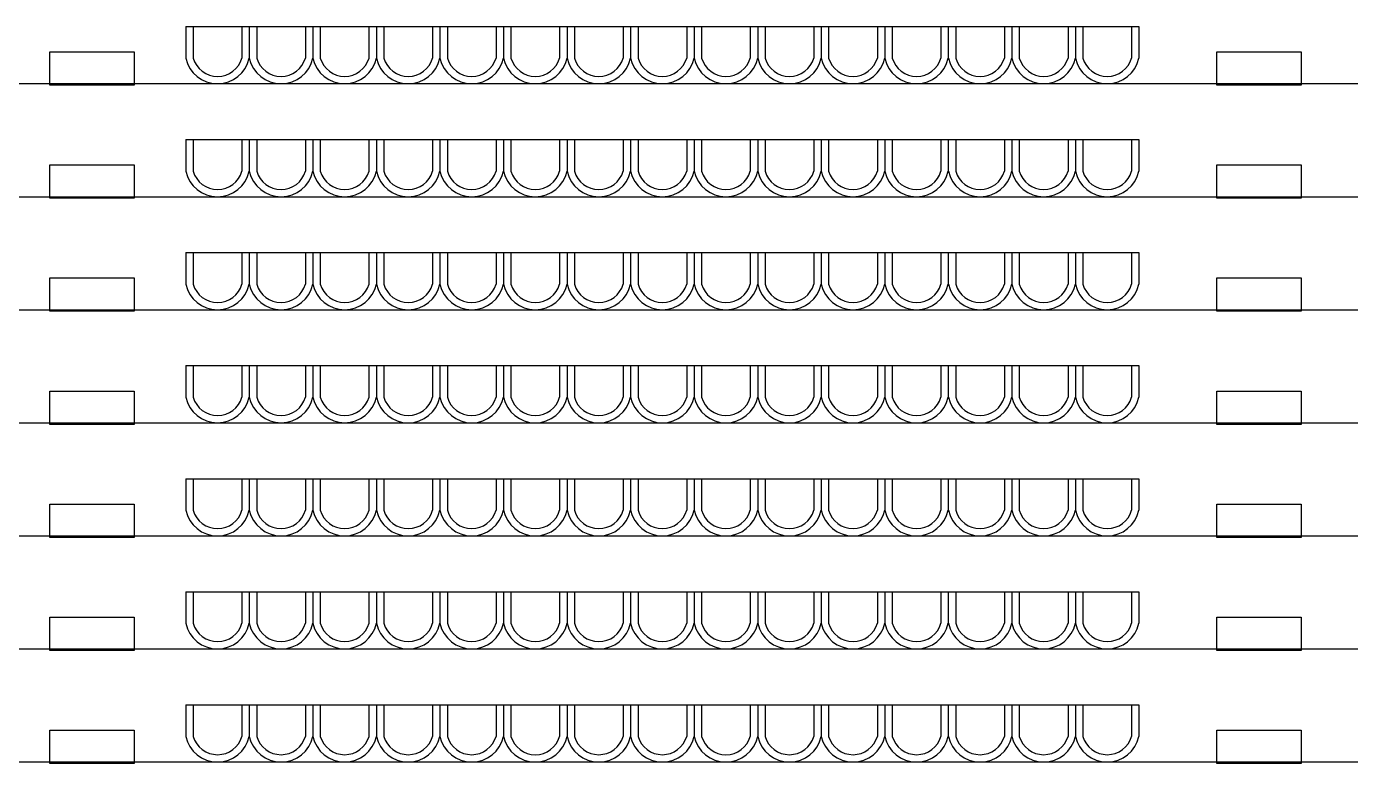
# Model space of a CAD drawing. Header units: millimetres. Extents: x -17017 to 2697, y 1903 to 18260.
# Drawn here: x -16953.981 to -16951.481, y 18227.693 to 18229.086 of the extents above; entities that cross this region are included whole.
import ezdxf

# ---------------------------------------------------------------- set-up
doc = ezdxf.new("R2010")
doc.units = ezdxf.units.MM
doc.layers.add('1', color=7, linetype='Continuous')

msp = doc.modelspace()

# ---------------------------------------------------------------- linework, layer by layer
at = {"layer": '1'}
for p, q in [((-16953.6803, 18229.0855), (-16953.6803, 18229.0258)), ((-16953.6803, 18229.0855), (-16953.6803, 18229.0259)), ((-16953.6803, 18229.0855), (-16953.3203, 18229.0855)), ((-16953.6663, 18229.0855), (-16953.6663, 18229.0259)), ((-16953.5743, 18229.0855), (-16953.5743, 18229.0259)), ((-16953.5603, 18229.0855), (-16953.5603, 18229.0258)), ((-16953.5603, 18229.0855), (-16953.5603, 18229.0259)), ((-16953.5463, 18229.0855), (-16953.5463, 18229.0259)), ((-16953.4543, 18229.0855), (-16953.4543, 18229.0259)), ((-16953.4403, 18229.0855), (-16953.4403, 18229.0259)), ((-16953.4403, 18229.0855), (-16953.4403, 18229.0259)), ((-16953.4263, 18229.0855), (-16953.4263, 18229.0259)), ((-16953.3343, 18229.0855), (-16953.3343, 18229.0259)), ((-16953.3203, 18229.0855), (-16953.3203, 18229.0259)), ((-16953.3203, 18229.0855), (-16953.3203, 18229.0258)), ((-16953.3203, 18229.0855), (-16953.2003, 18229.0855)), ((-16953.3063, 18229.0855), (-16953.3063, 18229.0258)), ((-16953.2143, 18229.0855), (-16953.2143, 18229.0258)), ((-16953.2003, 18229.0855), (-16953.2003, 18229.0258)), ((-16953.2003, 18229.0855), (-16953.2003, 18229.0258)), ((-16953.2003, 18229.0855), (-16953.0803, 18229.0855)), ((-16953.1863, 18229.0855), (-16953.1863, 18229.0258)), ((-16953.0943, 18229.0855), (-16953.0943, 18229.0258)), ((-16953.0803, 18229.0855), (-16953.0803, 18229.0258)), ((-16953.0803, 18229.0855), (-16953.0803, 18229.0258)), ((-16953.0803, 18229.0855), (-16952.9603, 18229.0855)), ((-16953.0663, 18229.0855), (-16953.0663, 18229.0258)), ((-16952.9743, 18229.0855), (-16952.9743, 18229.0258)), ((-16952.9603, 18229.0855), (-16952.9603, 18229.0258)), ((-16952.9603, 18229.0855), (-16952.9603, 18229.0258)), ((-16952.9603, 18229.0855), (-16952.7203, 18229.0855)), ((-16952.9463, 18229.0855), (-16952.9463, 18229.0258)), ((-16952.8543, 18229.0855), (-16952.8543, 18229.0258)), ((-16952.8403, 18229.0855), (-16952.8403, 18229.0258)), ((-16952.8403, 18229.0855), (-16952.8403, 18229.0258)), ((-16952.8263, 18229.0855), (-16952.8263, 18229.0258)), ((-16952.7343, 18229.0855), (-16952.7343, 18229.0258)), ((-16952.7203, 18229.0855), (-16952.7203, 18229.0258)), ((-16952.7203, 18229.0855), (-16952.7203, 18229.0258)), ((-16952.7203, 18229.0855), (-16952.6003, 18229.0855)), ((-16952.7063, 18229.0855), (-16952.7063, 18229.0258)), ((-16952.6143, 18229.0855), (-16952.6143, 18229.0258)), ((-16952.6003, 18229.0855), (-16952.6003, 18229.0258)), ((-16952.6003, 18229.0855), (-16952.6003, 18229.0258)), ((-16952.6003, 18229.0855), (-16952.4803, 18229.0855)), ((-16952.5863, 18229.0855), (-16952.5863, 18229.0258)), ((-16952.4943, 18229.0855), (-16952.4943, 18229.0258)), ((-16952.4803, 18229.0855), (-16952.4803, 18229.0258)), ((-16952.4803, 18229.0855), (-16952.4803, 18229.0258)), ((-16952.4803, 18229.0855), (-16951.8803, 18229.0855)), ((-16952.4663, 18229.0855), (-16952.4663, 18229.0258)), ((-16952.3743, 18229.0855), (-16952.3743, 18229.0258)), ((-16952.3603, 18229.0855), (-16952.3603, 18229.0258)), ((-16952.3603, 18229.0855), (-16952.3603, 18229.0258)), ((-16952.3463, 18229.0855), (-16952.3463, 18229.0258)), ((-16952.2543, 18229.0855), (-16952.2543, 18229.0258)), ((-16952.2403, 18229.0855), (-16952.2403, 18229.0258)), ((-16952.2403, 18229.0855), (-16952.2403, 18229.0258)), ((-16952.2263, 18229.0855), (-16952.2263, 18229.0258)), ((-16952.1343, 18229.0855), (-16952.1343, 18229.0258)), ((-16952.1203, 18229.0855), (-16952.1203, 18229.0258)), ((-16952.1203, 18229.0855), (-16952.1203, 18229.0258)), ((-16952.1063, 18229.0855), (-16952.1063, 18229.0258)), ((-16952.0143, 18229.0855), (-16952.0143, 18229.0258)), ((-16952.0003, 18229.0855), (-16952.0003, 18229.0258)), ((-16952.0003, 18229.0855), (-16952.0003, 18229.0258)), ((-16951.9863, 18229.0855), (-16951.9863, 18229.0258)), ((-16951.8943, 18229.0855), (-16951.8943, 18229.0258)), ((-16951.8803, 18229.0855), (-16951.8803, 18229.0258)), ((-16955.3476, 18228.9775), (-16946.7206, 18228.9775)), ((-16953.6803, 18228.872), (-16953.6803, 18228.8123)), ((-16953.6803, 18228.872), (-16953.6803, 18228.8123)), ((-16953.6803, 18228.872), (-16953.3203, 18228.872)), ((-16953.6663, 18228.872), (-16953.6663, 18228.8123)), ((-16953.5743, 18228.872), (-16953.5743, 18228.8123)), ((-16953.5603, 18228.872), (-16953.5603, 18228.8123)), ((-16953.5603, 18228.872), (-16953.5603, 18228.8123)), ((-16953.5463, 18228.872), (-16953.5463, 18228.8123)), ((-16953.4543, 18228.872), (-16953.4543, 18228.8123)), ((-16953.4403, 18228.872), (-16953.4403, 18228.8123)), ((-16953.4403, 18228.872), (-16953.4403, 18228.8123)), ((-16953.4263, 18228.872), (-16953.4263, 18228.8123)), ((-16953.3343, 18228.872), (-16953.3343, 18228.8123)), ((-16953.3203, 18228.872), (-16953.3203, 18228.8123)), ((-16953.3203, 18228.872), (-16953.3203, 18228.8123)), ((-16953.3203, 18228.872), (-16953.2003, 18228.872)), ((-16953.3063, 18228.872), (-16953.3063, 18228.8123)), ((-16953.2143, 18228.872), (-16953.2143, 18228.8123)), ((-16953.2003, 18228.872), (-16953.2003, 18228.8123)), ((-16953.2003, 18228.872), (-16953.2003, 18228.8123)), ((-16953.2003, 18228.8719), (-16953.0803, 18228.8719)), ((-16953.1863, 18228.8719), (-16953.1863, 18228.8123)), ((-16953.0943, 18228.8719), (-16953.0943, 18228.8123)), ((-16953.0803, 18228.872), (-16953.0803, 18228.8123)), ((-16953.0803, 18228.8719), (-16953.0803, 18228.8123)), ((-16953.0803, 18228.8719), (-16952.9603, 18228.8719)), ((-16953.0663, 18228.8719), (-16953.0663, 18228.8123)), ((-16952.9743, 18228.8719), (-16952.9743, 18228.8123)), ((-16952.9603, 18228.872), (-16952.9603, 18228.8123)), ((-16952.9603, 18228.8719), (-16952.9603, 18228.8123)), ((-16952.9603, 18228.8719), (-16952.7203, 18228.8719)), ((-16952.9463, 18228.8719), (-16952.9463, 18228.8123)), ((-16952.8543, 18228.8719), (-16952.8543, 18228.8123)), ((-16952.8403, 18228.872), (-16952.8403, 18228.8123)), ((-16952.8403, 18228.872), (-16952.8403, 18228.8123)), ((-16952.8263, 18228.8719), (-16952.8263, 18228.8123)), ((-16952.7343, 18228.8719), (-16952.7343, 18228.8123)), ((-16952.7203, 18228.872), (-16952.7203, 18228.8123)), ((-16952.7203, 18228.8719), (-16952.7203, 18228.8123)), ((-16952.7203, 18228.8719), (-16952.6003, 18228.8719)), ((-16952.7063, 18228.8719), (-16952.7063, 18228.8123)), ((-16952.6143, 18228.8719), (-16952.6143, 18228.8123)), ((-16952.6003, 18228.872), (-16952.6003, 18228.8123)), ((-16952.6003, 18228.8719), (-16952.6003, 18228.8123)), ((-16952.6003, 18228.8719), (-16952.4803, 18228.8719)), ((-16952.5863, 18228.8719), (-16952.5863, 18228.8123)), ((-16952.4943, 18228.8719), (-16952.4943, 18228.8123)), ((-16952.4803, 18228.872), (-16952.4803, 18228.8123)), ((-16952.4803, 18228.872), (-16952.4803, 18228.8123)), ((-16952.4803, 18228.872), (-16951.8803, 18228.872)), ((-16952.4663, 18228.872), (-16952.4663, 18228.8123)), ((-16952.3743, 18228.872), (-16952.3743, 18228.8123)), ((-16952.3603, 18228.872), (-16952.3603, 18228.8123)), ((-16952.3603, 18228.872), (-16952.3603, 18228.8123)), ((-16952.3463, 18228.872), (-16952.3463, 18228.8123)), ((-16952.2543, 18228.872), (-16952.2543, 18228.8123)), ((-16952.2403, 18228.872), (-16952.2403, 18228.8123)), ((-16952.2403, 18228.872), (-16952.2403, 18228.8123)), ((-16952.2263, 18228.872), (-16952.2263, 18228.8123)), ((-16952.1343, 18228.872), (-16952.1343, 18228.8123)), ((-16952.1203, 18228.872), (-16952.1203, 18228.8123)), ((-16952.1203, 18228.872), (-16952.1203, 18228.8123)), ((-16952.1063, 18228.872), (-16952.1063, 18228.8123)), ((-16952.0143, 18228.872), (-16952.0143, 18228.8123)), ((-16952.0003, 18228.872), (-16952.0003, 18228.8123)), ((-16952.0003, 18228.872), (-16952.0003, 18228.8123)), ((-16951.9863, 18228.872), (-16951.9863, 18228.8123)), ((-16951.8943, 18228.872), (-16951.8943, 18228.8123)), ((-16951.8803, 18228.872), (-16951.8803, 18228.8123)), ((-16955.3476, 18228.764), (-16946.7206, 18228.764)), ((-16953.6803, 18228.6585), (-16953.6803, 18228.5988)), ((-16953.6803, 18228.6584), (-16953.6803, 18228.5988)), ((-16953.6803, 18228.6584), (-16953.3203, 18228.6584)), ((-16953.6663, 18228.6584), (-16953.6663, 18228.5988)), ((-16953.5743, 18228.6584), (-16953.5743, 18228.5988)), ((-16953.5603, 18228.6585), (-16953.5603, 18228.5988)), ((-16953.5603, 18228.6584), (-16953.5603, 18228.5988)), ((-16953.5463, 18228.6584), (-16953.5463, 18228.5988)), ((-16953.4543, 18228.6584), (-16953.4543, 18228.5988)), ((-16953.4403, 18228.6585), (-16953.4403, 18228.5988)), ((-16953.4403, 18228.6585), (-16953.4403, 18228.5988)), ((-16953.4263, 18228.6584), (-16953.4263, 18228.5988)), ((-16953.3343, 18228.6584), (-16953.3343, 18228.5988)), ((-16953.3203, 18228.6585), (-16953.3203, 18228.5988)), ((-16953.3203, 18228.6584), (-16953.3203, 18228.5988)), ((-16953.3203, 18228.6584), (-16953.2003, 18228.6584)), ((-16953.3063, 18228.6584), (-16953.3063, 18228.5988)), ((-16953.2143, 18228.6584), (-16953.2143, 18228.5988)), ((-16953.2003, 18228.6584), (-16953.2003, 18228.5988)), ((-16953.2003, 18228.6584), (-16953.2003, 18228.5988)), ((-16953.2003, 18228.6584), (-16953.0803, 18228.6584)), ((-16953.1863, 18228.6584), (-16953.1863, 18228.5988)), ((-16953.0943, 18228.6584), (-16953.0943, 18228.5988)), ((-16953.0803, 18228.6584), (-16953.0803, 18228.5988)), ((-16953.0803, 18228.6584), (-16953.0803, 18228.5988)), ((-16953.0803, 18228.6584), (-16952.9603, 18228.6584)), ((-16953.0663, 18228.6584), (-16953.0663, 18228.5988)), ((-16952.9743, 18228.6584), (-16952.9743, 18228.5988)), ((-16952.9603, 18228.6584), (-16952.9603, 18228.5988)), ((-16952.9603, 18228.6584), (-16952.9603, 18228.5988)), ((-16952.9603, 18228.6584), (-16952.7203, 18228.6584)), ((-16952.9463, 18228.6584), (-16952.9463, 18228.5988)), ((-16952.8543, 18228.6584), (-16952.8543, 18228.5988)), ((-16952.8403, 18228.6584), (-16952.8403, 18228.5988)), ((-16952.8403, 18228.6584), (-16952.8403, 18228.5988)), ((-16952.8263, 18228.6584), (-16952.8263, 18228.5988)), ((-16952.7343, 18228.6584), (-16952.7343, 18228.5988)), ((-16952.7203, 18228.6584), (-16952.7203, 18228.5988)), ((-16952.7203, 18228.6584), (-16952.7203, 18228.5988)), ((-16952.7203, 18228.6584), (-16952.6003, 18228.6584)), ((-16952.7063, 18228.6584), (-16952.7063, 18228.5988)), ((-16952.6143, 18228.6584), (-16952.6143, 18228.5988)), ((-16952.6003, 18228.6584), (-16952.6003, 18228.5988)), ((-16952.6003, 18228.6584), (-16952.6003, 18228.5988)), ((-16952.6003, 18228.6584), (-16952.4803, 18228.6584)), ((-16952.5863, 18228.6584), (-16952.5863, 18228.5988)), ((-16952.4943, 18228.6584), (-16952.4943, 18228.5988)), ((-16952.4803, 18228.6584), (-16952.4803, 18228.5988)), ((-16952.4803, 18228.6584), (-16952.4803, 18228.5988)), ((-16952.4803, 18228.6584), (-16951.8803, 18228.6584)), ((-16952.4663, 18228.6584), (-16952.4663, 18228.5988)), ((-16952.3743, 18228.6584), (-16952.3743, 18228.5988)), ((-16952.3603, 18228.6584), (-16952.3603, 18228.5988)), ((-16952.3603, 18228.6584), (-16952.3603, 18228.5988)), ((-16952.3463, 18228.6584), (-16952.3463, 18228.5988)), ((-16952.2543, 18228.6584), (-16952.2543, 18228.5988)), ((-16952.2403, 18228.6584), (-16952.2403, 18228.5988)), ((-16952.2403, 18228.6584), (-16952.2403, 18228.5988)), ((-16952.2263, 18228.6584), (-16952.2263, 18228.5988)), ((-16952.1343, 18228.6584), (-16952.1343, 18228.5988)), ((-16952.1203, 18228.6584), (-16952.1203, 18228.5988)), ((-16952.1203, 18228.6584), (-16952.1203, 18228.5988)), ((-16952.1063, 18228.6584), (-16952.1063, 18228.5988)), ((-16952.0143, 18228.6584), (-16952.0143, 18228.5988)), ((-16952.0003, 18228.6584), (-16952.0003, 18228.5988)), ((-16952.0003, 18228.6584), (-16952.0003, 18228.5988)), ((-16951.9863, 18228.6584), (-16951.9863, 18228.5988)), ((-16951.8943, 18228.6584), (-16951.8943, 18228.5988)), ((-16951.8803, 18228.6584), (-16951.8803, 18228.5988)), ((-16955.3476, 18228.5505), (-16946.7206, 18228.5505)), ((-16953.6803, 18228.4449), (-16953.6803, 18228.3853)), ((-16953.6803, 18228.4449), (-16953.6803, 18228.3853)), ((-16953.6803, 18228.4449), (-16953.3203, 18228.4449)), ((-16953.6663, 18228.4449), (-16953.6663, 18228.3853)), ((-16953.5743, 18228.4449), (-16953.5743, 18228.3853)), ((-16953.5603, 18228.4449), (-16953.5603, 18228.3853)), ((-16953.5603, 18228.4449), (-16953.5603, 18228.3853)), ((-16953.5463, 18228.4449), (-16953.5463, 18228.3853)), ((-16953.4543, 18228.4449), (-16953.4543, 18228.3853)), ((-16953.4403, 18228.4449), (-16953.4403, 18228.3853)), ((-16953.4403, 18228.4449), (-16953.4403, 18228.3853)), ((-16953.4263, 18228.4449), (-16953.4263, 18228.3853)), ((-16953.3343, 18228.4449), (-16953.3343, 18228.3853)), ((-16953.3203, 18228.4449), (-16953.3203, 18228.3853)), ((-16953.3203, 18228.4449), (-16953.3203, 18228.3853)), ((-16953.3203, 18228.4449), (-16953.2003, 18228.4449)), ((-16953.3063, 18228.4449), (-16953.3063, 18228.3853)), ((-16953.2143, 18228.4449), (-16953.2143, 18228.3853)), ((-16953.2003, 18228.4449), (-16953.2003, 18228.3853)), ((-16953.2003, 18228.4449), (-16953.2003, 18228.3853)), ((-16953.2003, 18228.4449), (-16953.0803, 18228.4449)), ((-16953.1863, 18228.4449), (-16953.1863, 18228.3853)), ((-16953.0943, 18228.4449), (-16953.0943, 18228.3853)), ((-16953.0803, 18228.4449), (-16953.0803, 18228.3853)), ((-16953.0803, 18228.4449), (-16953.0803, 18228.3852)), ((-16953.0803, 18228.4449), (-16952.9603, 18228.4449)), ((-16953.0663, 18228.4449), (-16953.0663, 18228.3852)), ((-16952.9743, 18228.4449), (-16952.9743, 18228.3852)), ((-16952.9603, 18228.4449), (-16952.9603, 18228.3852)), ((-16952.9603, 18228.4449), (-16952.9603, 18228.3853)), ((-16952.9603, 18228.4449), (-16952.7203, 18228.4449)), ((-16952.9463, 18228.4449), (-16952.9463, 18228.3853)), ((-16952.8543, 18228.4449), (-16952.8543, 18228.3853)), ((-16952.8403, 18228.4449), (-16952.8403, 18228.3853)), ((-16952.8403, 18228.4449), (-16952.8403, 18228.3853)), ((-16952.8263, 18228.4449), (-16952.8263, 18228.3853)), ((-16952.7343, 18228.4449), (-16952.7343, 18228.3853)), ((-16952.7203, 18228.4449), (-16952.7203, 18228.3853)), ((-16952.7203, 18228.4449), (-16952.7203, 18228.3852)), ((-16952.7203, 18228.4449), (-16952.6003, 18228.4449)), ((-16952.7063, 18228.4449), (-16952.7063, 18228.3852)), ((-16952.6143, 18228.4449), (-16952.6143, 18228.3852)), ((-16952.6003, 18228.4449), (-16952.6003, 18228.3852)), ((-16952.6003, 18228.4449), (-16952.6003, 18228.3853)), ((-16952.6003, 18228.4449), (-16952.4803, 18228.4449)), ((-16952.5863, 18228.4449), (-16952.5863, 18228.3853)), ((-16952.4943, 18228.4449), (-16952.4943, 18228.3853)), ((-16952.4803, 18228.4449), (-16952.4803, 18228.3853)), ((-16952.4803, 18228.4449), (-16952.4803, 18228.3853)), ((-16952.4803, 18228.4449), (-16951.8803, 18228.4449)), ((-16952.4663, 18228.4449), (-16952.4663, 18228.3853)), ((-16952.3743, 18228.4449), (-16952.3743, 18228.3853)), ((-16952.3603, 18228.4449), (-16952.3603, 18228.3853)), ((-16952.3603, 18228.4449), (-16952.3603, 18228.3853)), ((-16952.3463, 18228.4449), (-16952.3463, 18228.3853)), ((-16952.2543, 18228.4449), (-16952.2543, 18228.3853)), ((-16952.2403, 18228.4449), (-16952.2403, 18228.3853)), ((-16952.2403, 18228.4449), (-16952.2403, 18228.3853)), ((-16952.2263, 18228.4449), (-16952.2263, 18228.3853)), ((-16952.1343, 18228.4449), (-16952.1343, 18228.3853)), ((-16952.1203, 18228.4449), (-16952.1203, 18228.3853)), ((-16952.1203, 18228.4449), (-16952.1203, 18228.3853)), ((-16952.1063, 18228.4449), (-16952.1063, 18228.3853)), ((-16952.0143, 18228.4449), (-16952.0143, 18228.3853)), ((-16952.0003, 18228.4449), (-16952.0003, 18228.3853)), ((-16952.0003, 18228.4449), (-16952.0003, 18228.3853)), ((-16951.9863, 18228.4449), (-16951.9863, 18228.3853)), ((-16951.8943, 18228.4449), (-16951.8943, 18228.3853)), ((-16951.8803, 18228.4449), (-16951.8803, 18228.3853)), ((-16955.3476, 18228.3369), (-16946.7206, 18228.3369)), ((-16953.6803, 18228.2314), (-16953.6803, 18228.1717)), ((-16953.6803, 18228.2314), (-16953.6803, 18228.1717)), ((-16953.6803, 18228.2314), (-16953.5603, 18228.2314)), ((-16953.6663, 18228.2314), (-16953.6663, 18228.1717)), ((-16953.5743, 18228.2314), (-16953.5743, 18228.1717)), ((-16953.5603, 18228.2314), (-16953.5603, 18228.1717)), ((-16953.5603, 18228.2314), (-16953.5603, 18228.1717)), ((-16953.5603, 18228.2314), (-16953.3203, 18228.2314)), ((-16953.5463, 18228.2314), (-16953.5463, 18228.1717)), ((-16953.4543, 18228.2314), (-16953.4543, 18228.1717)), ((-16953.4403, 18228.2314), (-16953.4403, 18228.1717)), ((-16953.4403, 18228.2314), (-16953.4403, 18228.1717)), ((-16953.4263, 18228.2314), (-16953.4263, 18228.1717)), ((-16953.3343, 18228.2314), (-16953.3343, 18228.1717)), ((-16953.3203, 18228.2314), (-16953.3203, 18228.1717)), ((-16953.3203, 18228.2314), (-16953.3203, 18228.1717)), ((-16953.3203, 18228.2314), (-16953.2003, 18228.2314)), ((-16953.3063, 18228.2314), (-16953.3063, 18228.1717)), ((-16953.2143, 18228.2314), (-16953.2143, 18228.1717)), ((-16953.2003, 18228.2314), (-16953.2003, 18228.1717)), ((-16953.2003, 18228.2314), (-16953.2003, 18228.1717)), ((-16953.2003, 18228.2314), (-16953.0803, 18228.2314)), ((-16953.1863, 18228.2314), (-16953.1863, 18228.1717)), ((-16953.0943, 18228.2314), (-16953.0943, 18228.1717)), ((-16953.0803, 18228.2314), (-16953.0803, 18228.1717)), ((-16953.0803, 18228.2314), (-16953.0803, 18228.1717)), ((-16953.0803, 18228.2313), (-16952.9603, 18228.2313)), ((-16953.0663, 18228.2313), (-16953.0663, 18228.1717)), ((-16952.9743, 18228.2313), (-16952.9743, 18228.1717)), ((-16952.9603, 18228.2314), (-16952.9603, 18228.1717)), ((-16952.9603, 18228.2314), (-16952.9603, 18228.1717)), ((-16952.9603, 18228.2314), (-16952.7203, 18228.2314)), ((-16952.9463, 18228.2314), (-16952.9463, 18228.1717)), ((-16952.8543, 18228.2314), (-16952.8543, 18228.1717)), ((-16952.8403, 18228.2314), (-16952.8403, 18228.1717)), ((-16952.8403, 18228.2314), (-16952.8403, 18228.1717)), ((-16952.8263, 18228.2314), (-16952.8263, 18228.1717)), ((-16952.7343, 18228.2314), (-16952.7343, 18228.1717)), ((-16952.7203, 18228.2314), (-16952.7203, 18228.1717)), ((-16952.7203, 18228.2314), (-16952.7203, 18228.1717)), ((-16952.7203, 18228.2313), (-16952.6003, 18228.2313)), ((-16952.7063, 18228.2313), (-16952.7063, 18228.1717)), ((-16952.6143, 18228.2313), (-16952.6143, 18228.1717)), ((-16952.6003, 18228.2314), (-16952.6003, 18228.1717)), ((-16952.6003, 18228.2314), (-16952.6003, 18228.1717)), ((-16952.6003, 18228.2314), (-16952.4803, 18228.2314)), ((-16952.5863, 18228.2314), (-16952.5863, 18228.1717)), ((-16952.4943, 18228.2314), (-16952.4943, 18228.1717)), ((-16952.4803, 18228.2314), (-16952.4803, 18228.1717)), ((-16952.4803, 18228.2314), (-16952.4803, 18228.1717)), ((-16952.4803, 18228.2314), (-16951.8803, 18228.2314)), ((-16952.4663, 18228.2314), (-16952.4663, 18228.1717)), ((-16952.3743, 18228.2314), (-16952.3743, 18228.1717)), ((-16952.3603, 18228.2314), (-16952.3603, 18228.1717)), ((-16952.3603, 18228.2314), (-16952.3603, 18228.1717)), ((-16952.3463, 18228.2314), (-16952.3463, 18228.1717)), ((-16952.2543, 18228.2314), (-16952.2543, 18228.1717)), ((-16952.2403, 18228.2314), (-16952.2403, 18228.1717)), ((-16952.2403, 18228.2314), (-16952.2403, 18228.1717)), ((-16952.2263, 18228.2314), (-16952.2263, 18228.1717)), ((-16952.1343, 18228.2314), (-16952.1343, 18228.1717)), ((-16952.1203, 18228.2314), (-16952.1203, 18228.1717)), ((-16952.1203, 18228.2314), (-16952.1203, 18228.1717)), ((-16952.1063, 18228.2314), (-16952.1063, 18228.1717)), ((-16952.0143, 18228.2314), (-16952.0143, 18228.1717)), ((-16952.0003, 18228.2314), (-16952.0003, 18228.1717)), ((-16952.0003, 18228.2314), (-16952.0003, 18228.1717)), ((-16951.9863, 18228.2314), (-16951.9863, 18228.1717)), ((-16951.8943, 18228.2314), (-16951.8943, 18228.1717)), ((-16951.8803, 18228.2314), (-16951.8803, 18228.1717)), ((-16955.3476, 18228.1234), (-16946.7206, 18228.1234)), ((-16953.6803, 18228.0179), (-16953.6803, 18227.9582)), ((-16953.6803, 18228.0178), (-16953.6803, 18227.9582)), ((-16953.6803, 18228.0178), (-16953.5603, 18228.0178)), ((-16953.6663, 18228.0178), (-16953.6663, 18227.9582)), ((-16953.5743, 18228.0178), (-16953.5743, 18227.9582)), ((-16953.5603, 18228.0179), (-16953.5603, 18227.9582)), ((-16953.5603, 18228.0179), (-16953.5603, 18227.9582)), ((-16953.5603, 18228.0179), (-16953.3203, 18228.0179)), ((-16953.5463, 18228.0179), (-16953.5463, 18227.9582)), ((-16953.4543, 18228.0179), (-16953.4543, 18227.9582)), ((-16953.4403, 18228.0179), (-16953.4403, 18227.9582)), ((-16953.4403, 18228.0179), (-16953.4403, 18227.9582)), ((-16953.4263, 18228.0179), (-16953.4263, 18227.9582)), ((-16953.3343, 18228.0179), (-16953.3343, 18227.9582)), ((-16953.3203, 18228.0179), (-16953.3203, 18227.9582)), ((-16953.3203, 18228.0179), (-16953.3203, 18227.9582)), ((-16953.3203, 18228.0178), (-16953.2003, 18228.0178)), ((-16953.3063, 18228.0178), (-16953.3063, 18227.9582)), ((-16953.2143, 18228.0178), (-16953.2143, 18227.9582)), ((-16953.2003, 18228.0179), (-16953.2003, 18227.9582)), ((-16953.2003, 18228.0178), (-16953.2003, 18227.9582)), ((-16953.2003, 18228.0178), (-16953.0803, 18228.0178)), ((-16953.1863, 18228.0178), (-16953.1863, 18227.9582)), ((-16953.0943, 18228.0178), (-16953.0943, 18227.9582)), ((-16953.0803, 18228.0178), (-16953.0803, 18227.9582)), ((-16953.0803, 18228.0178), (-16953.0803, 18227.9582)), ((-16953.0803, 18228.0178), (-16952.9603, 18228.0178)), ((-16953.0663, 18228.0178), (-16953.0663, 18227.9582)), ((-16952.9743, 18228.0178), (-16952.9743, 18227.9582)), ((-16952.9603, 18228.0178), (-16952.9603, 18227.9582)), ((-16952.9603, 18228.0178), (-16952.9603, 18227.9582)), ((-16952.9603, 18228.0178), (-16952.7203, 18228.0178)), ((-16952.9463, 18228.0178), (-16952.9463, 18227.9582)), ((-16952.8543, 18228.0178), (-16952.8543, 18227.9582)), ((-16952.8403, 18228.0178), (-16952.8403, 18227.9582)), ((-16952.8403, 18228.0178), (-16952.8403, 18227.9582)), ((-16952.8263, 18228.0178), (-16952.8263, 18227.9582)), ((-16952.7343, 18228.0178), (-16952.7343, 18227.9582)), ((-16952.7203, 18228.0178), (-16952.7203, 18227.9582)), ((-16952.7203, 18228.0178), (-16952.7203, 18227.9582)), ((-16952.7203, 18228.0178), (-16952.6003, 18228.0178)), ((-16952.7063, 18228.0178), (-16952.7063, 18227.9582)), ((-16952.6143, 18228.0178), (-16952.6143, 18227.9582)), ((-16952.6003, 18228.0178), (-16952.6003, 18227.9582)), ((-16952.6003, 18228.0178), (-16952.6003, 18227.9582)), ((-16952.6003, 18228.0178), (-16952.4803, 18228.0178)), ((-16952.5863, 18228.0178), (-16952.5863, 18227.9582)), ((-16952.4943, 18228.0178), (-16952.4943, 18227.9582)), ((-16952.4803, 18228.0179), (-16952.4803, 18227.9582)), ((-16952.4803, 18228.0178), (-16952.4803, 18227.9582)), ((-16952.4803, 18228.0178), (-16951.8803, 18228.0178)), ((-16952.4663, 18228.0178), (-16952.4663, 18227.9582)), ((-16952.3743, 18228.0178), (-16952.3743, 18227.9582)), ((-16952.3603, 18228.0179), (-16952.3603, 18227.9582)), ((-16952.3603, 18228.0179), (-16952.3603, 18227.9582)), ((-16952.3463, 18228.0178), (-16952.3463, 18227.9582)), ((-16952.2543, 18228.0178), (-16952.2543, 18227.9582)), ((-16952.2403, 18228.0179), (-16952.2403, 18227.9582)), ((-16952.2403, 18228.0179), (-16952.2403, 18227.9582)), ((-16952.2263, 18228.0178), (-16952.2263, 18227.9582)), ((-16952.1343, 18228.0178), (-16952.1343, 18227.9582)), ((-16952.1203, 18228.0179), (-16952.1203, 18227.9582)), ((-16952.1203, 18228.0179), (-16952.1203, 18227.9582)), ((-16952.1063, 18228.0178), (-16952.1063, 18227.9582)), ((-16952.0143, 18228.0178), (-16952.0143, 18227.9582)), ((-16952.0003, 18228.0179), (-16952.0003, 18227.9582)), ((-16952.0003, 18228.0179), (-16952.0003, 18227.9582)), ((-16951.9863, 18228.0178), (-16951.9863, 18227.9582)), ((-16951.8943, 18228.0178), (-16951.8943, 18227.9582)), ((-16951.8803, 18228.0179), (-16951.8803, 18227.9582)), ((-16955.3476, 18227.9099), (-16946.7206, 18227.9099)), ((-16953.6803, 18227.8043), (-16953.6803, 18227.7447)), ((-16953.6803, 18227.8043), (-16953.6803, 18227.7447)), ((-16953.6803, 18227.8043), (-16953.5603, 18227.8043)), ((-16953.6663, 18227.8043), (-16953.6663, 18227.7447)), ((-16953.5743, 18227.8043), (-16953.5743, 18227.7447)), ((-16953.5603, 18227.8043), (-16953.5603, 18227.7447)), ((-16953.5603, 18227.8043), (-16953.5603, 18227.7447)), ((-16953.5603, 18227.8043), (-16953.3203, 18227.8043)), ((-16953.5463, 18227.8043), (-16953.5463, 18227.7447)), ((-16953.4543, 18227.8043), (-16953.4543, 18227.7447)), ((-16953.4403, 18227.8043), (-16953.4403, 18227.7447)), ((-16953.4403, 18227.8043), (-16953.4403, 18227.7447)), ((-16953.4263, 18227.8043), (-16953.4263, 18227.7447)), ((-16953.3343, 18227.8043), (-16953.3343, 18227.7447)), ((-16953.3203, 18227.8043), (-16953.3203, 18227.7447)), ((-16953.3203, 18227.8043), (-16953.3203, 18227.7447)), ((-16953.3203, 18227.8043), (-16953.2003, 18227.8043)), ((-16953.3063, 18227.8043), (-16953.3063, 18227.7447)), ((-16953.2143, 18227.8043), (-16953.2143, 18227.7447)), ((-16953.2003, 18227.8043), (-16953.2003, 18227.7447)), ((-16953.2003, 18227.8043), (-16953.2003, 18227.7447)), ((-16953.2003, 18227.8043), (-16953.0803, 18227.8043)), ((-16953.1863, 18227.8043), (-16953.1863, 18227.7447)), ((-16953.0943, 18227.8043), (-16953.0943, 18227.7447)), ((-16953.0803, 18227.8043), (-16953.0803, 18227.7447)), ((-16953.0803, 18227.8043), (-16953.0803, 18227.7447)), ((-16953.0803, 18227.8043), (-16952.9603, 18227.8043)), ((-16953.0663, 18227.8043), (-16953.0663, 18227.7447)), ((-16952.9743, 18227.8043), (-16952.9743, 18227.7447)), ((-16952.9603, 18227.8043), (-16952.9603, 18227.7447)), ((-16952.9603, 18227.8043), (-16952.9603, 18227.7447)), ((-16952.9603, 18227.8043), (-16952.7203, 18227.8043)), ((-16952.9463, 18227.8043), (-16952.9463, 18227.7447)), ((-16952.8543, 18227.8043), (-16952.8543, 18227.7447)), ((-16952.8403, 18227.8043), (-16952.8403, 18227.7447)), ((-16952.8403, 18227.8043), (-16952.8403, 18227.7447)), ((-16952.8263, 18227.8043), (-16952.8263, 18227.7447)), ((-16952.7343, 18227.8043), (-16952.7343, 18227.7447)), ((-16952.7203, 18227.8043), (-16952.7203, 18227.7447)), ((-16952.7203, 18227.8043), (-16952.7203, 18227.7447)), ((-16952.7203, 18227.8043), (-16952.6003, 18227.8043)), ((-16952.7063, 18227.8043), (-16952.7063, 18227.7447)), ((-16952.6143, 18227.8043), (-16952.6143, 18227.7447)), ((-16952.6003, 18227.8043), (-16952.6003, 18227.7447)), ((-16952.6003, 18227.8043), (-16952.6003, 18227.7447)), ((-16952.6003, 18227.8043), (-16952.4803, 18227.8043)), ((-16952.5863, 18227.8043), (-16952.5863, 18227.7447)), ((-16952.4943, 18227.8043), (-16952.4943, 18227.7447)), ((-16952.4803, 18227.8043), (-16952.4803, 18227.7447)), ((-16952.4803, 18227.8043), (-16952.4803, 18227.7447)), ((-16952.4803, 18227.8043), (-16951.8803, 18227.8043)), ((-16952.4663, 18227.8043), (-16952.4663, 18227.7447)), ((-16952.3743, 18227.8043), (-16952.3743, 18227.7447)), ((-16952.3603, 18227.8043), (-16952.3603, 18227.7447)), ((-16952.3603, 18227.8043), (-16952.3603, 18227.7447)), ((-16952.3463, 18227.8043), (-16952.3463, 18227.7447)), ((-16952.2543, 18227.8043), (-16952.2543, 18227.7447)), ((-16952.2403, 18227.8043), (-16952.2403, 18227.7447)), ((-16952.2403, 18227.8043), (-16952.2403, 18227.7447)), ((-16952.2263, 18227.8043), (-16952.2263, 18227.7447)), ((-16952.1343, 18227.8043), (-16952.1343, 18227.7447)), ((-16952.1203, 18227.8043), (-16952.1203, 18227.7447)), ((-16952.1203, 18227.8043), (-16952.1203, 18227.7447)), ((-16952.1063, 18227.8043), (-16952.1063, 18227.7447)), ((-16952.0143, 18227.8043), (-16952.0143, 18227.7447)), ((-16952.0003, 18227.8043), (-16952.0003, 18227.7447)), ((-16952.0003, 18227.8043), (-16952.0003, 18227.7447)), ((-16951.9863, 18227.8043), (-16951.9863, 18227.7447)), ((-16951.8943, 18227.8043), (-16951.8943, 18227.7447)), ((-16951.8803, 18227.8043), (-16951.8803, 18227.7447)), ((-16955.3476, 18227.6964), (-16946.7206, 18227.6964))]:
    msp.add_line(p, q, dxfattribs=at)
for points in [[(-16953.7775, 18228.9746), (-16953.9369, 18228.9746), (-16953.9369, 18229.0376), (-16953.7775, 18229.0376)], [(-16951.5737, 18228.9746), (-16951.7331, 18228.9746), (-16951.7331, 18229.0376), (-16951.5737, 18229.0376)], [(-16953.7775, 18228.761), (-16953.9369, 18228.761), (-16953.9369, 18228.824), (-16953.7775, 18228.824)], [(-16951.5737, 18228.761), (-16951.7331, 18228.761), (-16951.7331, 18228.824), (-16951.5737, 18228.824)], [(-16953.7775, 18228.5475), (-16953.9369, 18228.5475), (-16953.9369, 18228.6105), (-16953.7775, 18228.6105)], [(-16951.5737, 18228.5475), (-16951.7331, 18228.5475), (-16951.7331, 18228.6105), (-16951.5737, 18228.6105)], [(-16953.7775, 18228.334), (-16953.9369, 18228.334), (-16953.9369, 18228.397), (-16953.7775, 18228.397)], [(-16951.5737, 18228.334), (-16951.7331, 18228.334), (-16951.7331, 18228.397), (-16951.5737, 18228.397)], [(-16953.7775, 18228.1204), (-16953.9369, 18228.1204), (-16953.9369, 18228.1835), (-16953.7775, 18228.1835)], [(-16951.5737, 18228.1204), (-16951.7331, 18228.1204), (-16951.7331, 18228.1835), (-16951.5737, 18228.1835)], [(-16953.7775, 18227.9069), (-16953.9369, 18227.9069), (-16953.9369, 18227.9699), (-16953.7775, 18227.9699)], [(-16951.5737, 18227.9069), (-16951.7331, 18227.9069), (-16951.7331, 18227.9699), (-16951.5737, 18227.9699)], [(-16953.7775, 18227.6934), (-16953.9369, 18227.6934), (-16953.9369, 18227.7564), (-16953.7775, 18227.7564)], [(-16951.5737, 18227.6934), (-16951.7331, 18227.6934), (-16951.7331, 18227.7564), (-16951.5737, 18227.7564)]]:
    msp.add_lwpolyline(points, close=True, dxfattribs=at)
for centre, radius, start, end in [((-16953.6203, 18229.0389), 0.0614, 192.3013, 347.6987), ((-16953.6203, 18229.0392), 0.0479, 196.121, 343.879), ((-16953.5003, 18229.0389), 0.0614, 192.3013, 347.6987), ((-16953.5003, 18229.0392), 0.0479, 196.121, 343.879), ((-16953.3803, 18229.0389), 0.0614, 192.3013, 347.6987), ((-16953.3803, 18229.0392), 0.0479, 196.121, 343.879), ((-16953.2603, 18229.0389), 0.0614, 192.3013, 347.6987), ((-16953.2603, 18229.0391), 0.0479, 196.121, 343.879), ((-16953.1403, 18229.0389), 0.0614, 192.3013, 347.6987), ((-16953.1403, 18229.0391), 0.0479, 196.121, 343.879), ((-16953.0203, 18229.0389), 0.0614, 192.3013, 347.6987), ((-16953.0203, 18229.0391), 0.0479, 196.121, 343.879), ((-16952.9003, 18229.0389), 0.0614, 192.3013, 347.6987), ((-16952.9003, 18229.0391), 0.0479, 196.121, 343.879), ((-16952.7803, 18229.0389), 0.0614, 192.3013, 347.6987), ((-16952.7803, 18229.0391), 0.0479, 196.121, 343.879), ((-16952.6603, 18229.0389), 0.0614, 192.3013, 347.6987), ((-16952.6603, 18229.0391), 0.0479, 196.121, 343.879), ((-16952.5403, 18229.0389), 0.0614, 192.3013, 347.6987), ((-16952.5403, 18229.0391), 0.0479, 196.121, 343.879), ((-16952.4203, 18229.0389), 0.0614, 192.3013, 347.6987), ((-16952.4203, 18229.0391), 0.0479, 196.121, 343.879), ((-16952.3003, 18229.0389), 0.0614, 192.3013, 347.6987), ((-16952.3003, 18229.0391), 0.0479, 196.121, 343.879), ((-16952.1803, 18229.0389), 0.0614, 192.3013, 347.6987), ((-16952.1803, 18229.0391), 0.0479, 196.121, 343.879), ((-16952.0603, 18229.0389), 0.0614, 192.3013, 347.6987), ((-16952.0603, 18229.0391), 0.0479, 196.121, 343.879), ((-16951.9403, 18229.0389), 0.0614, 192.3013, 347.6987), ((-16951.9403, 18229.0391), 0.0479, 196.121, 343.879), ((-16953.6203, 18228.8254), 0.0614, 192.3013, 347.6987), ((-16953.6203, 18228.8256), 0.0479, 196.121, 343.879), ((-16953.5003, 18228.8254), 0.0614, 192.3013, 347.6987), ((-16953.5003, 18228.8256), 0.0479, 196.121, 343.879), ((-16953.3803, 18228.8254), 0.0614, 192.3013, 347.6987), ((-16953.3803, 18228.8256), 0.0479, 196.121, 343.879), ((-16953.2603, 18228.8254), 0.0614, 192.3013, 347.6987), ((-16953.2603, 18228.8256), 0.0479, 196.121, 343.879), ((-16953.1403, 18228.8254), 0.0614, 192.3013, 347.6987), ((-16953.1403, 18228.8256), 0.0479, 196.121, 343.879), ((-16953.0203, 18228.8254), 0.0614, 192.3013, 347.6987), ((-16953.0203, 18228.8256), 0.0479, 196.121, 343.879), ((-16952.9003, 18228.8254), 0.0614, 192.3013, 347.6987), ((-16952.9003, 18228.8256), 0.0479, 196.121, 343.879), ((-16952.7803, 18228.8254), 0.0614, 192.3013, 347.6987), ((-16952.7803, 18228.8256), 0.0479, 196.121, 343.879), ((-16952.6603, 18228.8254), 0.0614, 192.3013, 347.6987), ((-16952.6603, 18228.8256), 0.0479, 196.121, 343.879), ((-16952.5403, 18228.8254), 0.0614, 192.3013, 347.6987), ((-16952.5403, 18228.8256), 0.0479, 196.121, 343.879), ((-16952.4203, 18228.8254), 0.0614, 192.3013, 347.6987), ((-16952.4203, 18228.8256), 0.0479, 196.121, 343.879), ((-16952.3003, 18228.8254), 0.0614, 192.3013, 347.6987), ((-16952.3003, 18228.8256), 0.0479, 196.121, 343.879), ((-16952.1803, 18228.8254), 0.0614, 192.3013, 347.6987), ((-16952.1803, 18228.8256), 0.0479, 196.121, 343.879), ((-16952.0603, 18228.8254), 0.0614, 192.3013, 347.6987), ((-16952.0603, 18228.8256), 0.0479, 196.121, 343.879), ((-16951.9403, 18228.8254), 0.0614, 192.3013, 347.6987), ((-16951.9403, 18228.8256), 0.0479, 196.121, 343.879), ((-16953.6203, 18228.6119), 0.0614, 192.3013, 347.6987), ((-16953.6203, 18228.6121), 0.0479, 196.121, 343.879), ((-16953.5003, 18228.6119), 0.0614, 192.3013, 347.6987), ((-16953.5003, 18228.6121), 0.0479, 196.121, 343.879), ((-16953.3803, 18228.6119), 0.0614, 192.3013, 347.6987), ((-16953.3803, 18228.6121), 0.0479, 196.121, 343.879), ((-16953.2603, 18228.6119), 0.0614, 192.3013, 347.6987), ((-16953.2603, 18228.6121), 0.0479, 196.121, 343.879), ((-16953.1403, 18228.6119), 0.0614, 192.3013, 347.6987), ((-16953.1403, 18228.6121), 0.0479, 196.121, 343.879), ((-16953.0203, 18228.6118), 0.0614, 192.3013, 347.6987), ((-16953.0203, 18228.6121), 0.0479, 196.121, 343.879), ((-16952.9003, 18228.6119), 0.0614, 192.3013, 347.6987), ((-16952.9003, 18228.6121), 0.0479, 196.121, 343.879), ((-16952.7803, 18228.6119), 0.0614, 192.3013, 347.6987), ((-16952.7803, 18228.6121), 0.0479, 196.121, 343.879), ((-16952.6603, 18228.6118), 0.0614, 192.3013, 347.6987), ((-16952.6603, 18228.6121), 0.0479, 196.121, 343.879), ((-16952.5403, 18228.6119), 0.0614, 192.3013, 347.6987), ((-16952.5403, 18228.6121), 0.0479, 196.121, 343.879), ((-16952.4203, 18228.6119), 0.0614, 192.3013, 347.6987), ((-16952.4203, 18228.6121), 0.0479, 196.121, 343.879), ((-16952.3003, 18228.6119), 0.0614, 192.3013, 347.6987), ((-16952.3003, 18228.6121), 0.0479, 196.121, 343.879), ((-16952.1803, 18228.6119), 0.0614, 192.3013, 347.6987), ((-16952.1803, 18228.6121), 0.0479, 196.121, 343.879), ((-16952.0603, 18228.6119), 0.0614, 192.3013, 347.6987), ((-16952.0603, 18228.6121), 0.0479, 196.121, 343.879), ((-16951.9403, 18228.6119), 0.0614, 192.3013, 347.6987), ((-16951.9403, 18228.6121), 0.0479, 196.121, 343.879), ((-16953.6203, 18228.3984), 0.0614, 192.3013, 347.6987), ((-16953.6203, 18228.3986), 0.0479, 196.121, 343.879), ((-16953.5003, 18228.3984), 0.0614, 192.3013, 347.6987), ((-16953.5003, 18228.3986), 0.0479, 196.121, 343.879), ((-16953.3803, 18228.3984), 0.0614, 192.3013, 347.6987), ((-16953.3803, 18228.3986), 0.0479, 196.121, 343.879), ((-16953.2603, 18228.3983), 0.0614, 192.3013, 347.6987), ((-16953.2603, 18228.3986), 0.0479, 196.121, 343.879), ((-16953.1403, 18228.3983), 0.0614, 192.3013, 347.6987), ((-16953.1403, 18228.3985), 0.0479, 196.121, 343.879), ((-16953.0203, 18228.3983), 0.0614, 192.3013, 347.6987), ((-16953.0203, 18228.3985), 0.0479, 196.121, 343.879), ((-16952.9003, 18228.3983), 0.0614, 192.3013, 347.6987), ((-16952.9003, 18228.3985), 0.0479, 196.121, 343.879), ((-16952.7803, 18228.3983), 0.0614, 192.3013, 347.6987), ((-16952.7803, 18228.3985), 0.0479, 196.121, 343.879), ((-16952.6603, 18228.3983), 0.0614, 192.3013, 347.6987), ((-16952.6603, 18228.3985), 0.0479, 196.121, 343.879), ((-16952.5403, 18228.3983), 0.0614, 192.3013, 347.6987), ((-16952.5403, 18228.3985), 0.0479, 196.121, 343.879), ((-16952.4203, 18228.3983), 0.0614, 192.3013, 347.6987), ((-16952.4203, 18228.3986), 0.0479, 196.121, 343.879), ((-16952.3003, 18228.3983), 0.0614, 192.3013, 347.6987), ((-16952.3003, 18228.3986), 0.0479, 196.121, 343.879), ((-16952.1803, 18228.3983), 0.0614, 192.3013, 347.6987), ((-16952.1803, 18228.3986), 0.0479, 196.121, 343.879), ((-16952.0603, 18228.3983), 0.0614, 192.3013, 347.6987), ((-16952.0603, 18228.3986), 0.0479, 196.121, 343.879), ((-16951.9403, 18228.3983), 0.0614, 192.3013, 347.6987), ((-16951.9403, 18228.3986), 0.0479, 196.121, 343.879), ((-16953.6203, 18228.1848), 0.0614, 192.3013, 347.6987), ((-16953.6203, 18228.185), 0.0479, 196.121, 343.879), ((-16953.5003, 18228.1848), 0.0614, 192.3013, 347.6987), ((-16953.5003, 18228.185), 0.0479, 196.121, 343.879), ((-16953.3803, 18228.1848), 0.0614, 192.3013, 347.6987), ((-16953.3803, 18228.185), 0.0479, 196.121, 343.879), ((-16953.2603, 18228.1848), 0.0614, 192.3013, 347.6987), ((-16953.2603, 18228.185), 0.0479, 196.121, 343.879), ((-16953.1403, 18228.1848), 0.0614, 192.3013, 347.6987), ((-16953.1403, 18228.185), 0.0479, 196.121, 343.879), ((-16953.0203, 18228.1848), 0.0614, 192.3013, 347.6987), ((-16953.0203, 18228.185), 0.0479, 196.121, 343.879), ((-16952.9003, 18228.1848), 0.0614, 192.3013, 347.6987), ((-16952.9003, 18228.185), 0.0479, 196.121, 343.879), ((-16952.7803, 18228.1848), 0.0614, 192.3013, 347.6987), ((-16952.7803, 18228.185), 0.0479, 196.121, 343.879), ((-16952.6603, 18228.1848), 0.0614, 192.3013, 347.6987), ((-16952.6603, 18228.185), 0.0479, 196.121, 343.879), ((-16952.5403, 18228.1848), 0.0614, 192.3013, 347.6987), ((-16952.5403, 18228.185), 0.0479, 196.121, 343.879), ((-16952.4203, 18228.1848), 0.0614, 192.3013, 347.6987), ((-16952.4203, 18228.185), 0.0479, 196.121, 343.879), ((-16952.3003, 18228.1848), 0.0614, 192.3013, 347.6987), ((-16952.3003, 18228.185), 0.0479, 196.121, 343.879), ((-16952.1803, 18228.1848), 0.0614, 192.3013, 347.6987), ((-16952.1803, 18228.185), 0.0479, 196.121, 343.879), ((-16952.0603, 18228.1848), 0.0614, 192.3013, 347.6987), ((-16952.0603, 18228.185), 0.0479, 196.121, 343.879), ((-16951.9403, 18228.1848), 0.0614, 192.3013, 347.6987), ((-16951.9403, 18228.185), 0.0479, 196.121, 343.879), ((-16953.6203, 18227.9713), 0.0614, 192.3013, 347.6987), ((-16953.6203, 18227.9715), 0.0479, 196.121, 343.879), ((-16953.5003, 18227.9713), 0.0614, 192.3013, 347.6987), ((-16953.5003, 18227.9715), 0.0479, 196.121, 343.879), ((-16953.3803, 18227.9713), 0.0614, 192.3013, 347.6987), ((-16953.3803, 18227.9715), 0.0479, 196.121, 343.879), ((-16953.2603, 18227.9713), 0.0614, 192.3013, 347.6987), ((-16953.2603, 18227.9715), 0.0479, 196.121, 343.879), ((-16953.1403, 18227.9713), 0.0614, 192.3013, 347.6987), ((-16953.1403, 18227.9715), 0.0479, 196.121, 343.879), ((-16953.0203, 18227.9713), 0.0614, 192.3013, 347.6987), ((-16953.0203, 18227.9715), 0.0479, 196.121, 343.879), ((-16952.9003, 18227.9713), 0.0614, 192.3013, 347.6987), ((-16952.9003, 18227.9715), 0.0479, 196.121, 343.879), ((-16952.7803, 18227.9713), 0.0614, 192.3013, 347.6987), ((-16952.7803, 18227.9715), 0.0479, 196.121, 343.879), ((-16952.6603, 18227.9713), 0.0614, 192.3013, 347.6987), ((-16952.6603, 18227.9715), 0.0479, 196.121, 343.879), ((-16952.5403, 18227.9713), 0.0614, 192.3013, 347.6987), ((-16952.5403, 18227.9715), 0.0479, 196.121, 343.879), ((-16952.4203, 18227.9713), 0.0614, 192.3013, 347.6987), ((-16952.4203, 18227.9715), 0.0479, 196.121, 343.879), ((-16952.3003, 18227.9713), 0.0614, 192.3013, 347.6987), ((-16952.3003, 18227.9715), 0.0479, 196.121, 343.879), ((-16952.1803, 18227.9713), 0.0614, 192.3013, 347.6987), ((-16952.1803, 18227.9715), 0.0479, 196.121, 343.879), ((-16952.0603, 18227.9713), 0.0614, 192.3013, 347.6987), ((-16952.0603, 18227.9715), 0.0479, 196.121, 343.879), ((-16951.9403, 18227.9713), 0.0614, 192.3013, 347.6987), ((-16951.9403, 18227.9715), 0.0479, 196.121, 343.879), ((-16953.6203, 18227.7578), 0.0614, 192.3013, 347.6987), ((-16953.6203, 18227.758), 0.0479, 196.121, 343.879), ((-16953.5003, 18227.7578), 0.0614, 192.3013, 347.6987), ((-16953.5003, 18227.758), 0.0479, 196.121, 343.879), ((-16953.3803, 18227.7578), 0.0614, 192.3013, 347.6987), ((-16953.3803, 18227.758), 0.0479, 196.121, 343.879), ((-16953.2603, 18227.7578), 0.0614, 192.3013, 347.6987), ((-16953.2603, 18227.758), 0.0479, 196.121, 343.879), ((-16953.1403, 18227.7577), 0.0614, 192.3013, 347.6987), ((-16953.1403, 18227.758), 0.0479, 196.121, 343.879), ((-16953.0203, 18227.7577), 0.0614, 192.3013, 347.6987), ((-16953.0203, 18227.7579), 0.0479, 196.121, 343.879), ((-16952.9003, 18227.7577), 0.0614, 192.3013, 347.6987), ((-16952.9003, 18227.758), 0.0479, 196.121, 343.879), ((-16952.7803, 18227.7577), 0.0614, 192.3013, 347.6987), ((-16952.7803, 18227.758), 0.0479, 196.121, 343.879), ((-16952.6603, 18227.7577), 0.0614, 192.3013, 347.6987), ((-16952.6603, 18227.7579), 0.0479, 196.121, 343.879), ((-16952.5403, 18227.7577), 0.0614, 192.3013, 347.6987), ((-16952.5403, 18227.758), 0.0479, 196.121, 343.879), ((-16952.4203, 18227.7578), 0.0614, 192.3013, 347.6987), ((-16952.4203, 18227.758), 0.0479, 196.121, 343.879), ((-16952.3003, 18227.7578), 0.0614, 192.3013, 347.6987), ((-16952.3003, 18227.758), 0.0479, 196.121, 343.879), ((-16952.1803, 18227.7578), 0.0614, 192.3013, 347.6987), ((-16952.1803, 18227.758), 0.0479, 196.121, 343.879), ((-16952.0603, 18227.7578), 0.0614, 192.3013, 347.6987), ((-16952.0603, 18227.758), 0.0479, 196.121, 343.879), ((-16951.9403, 18227.7578), 0.0614, 192.3013, 347.6987), ((-16951.9403, 18227.758), 0.0479, 196.121, 343.879)]:
    msp.add_arc(centre, radius, start, end, dxfattribs=at)

doc.saveas('drawing.dxf')
